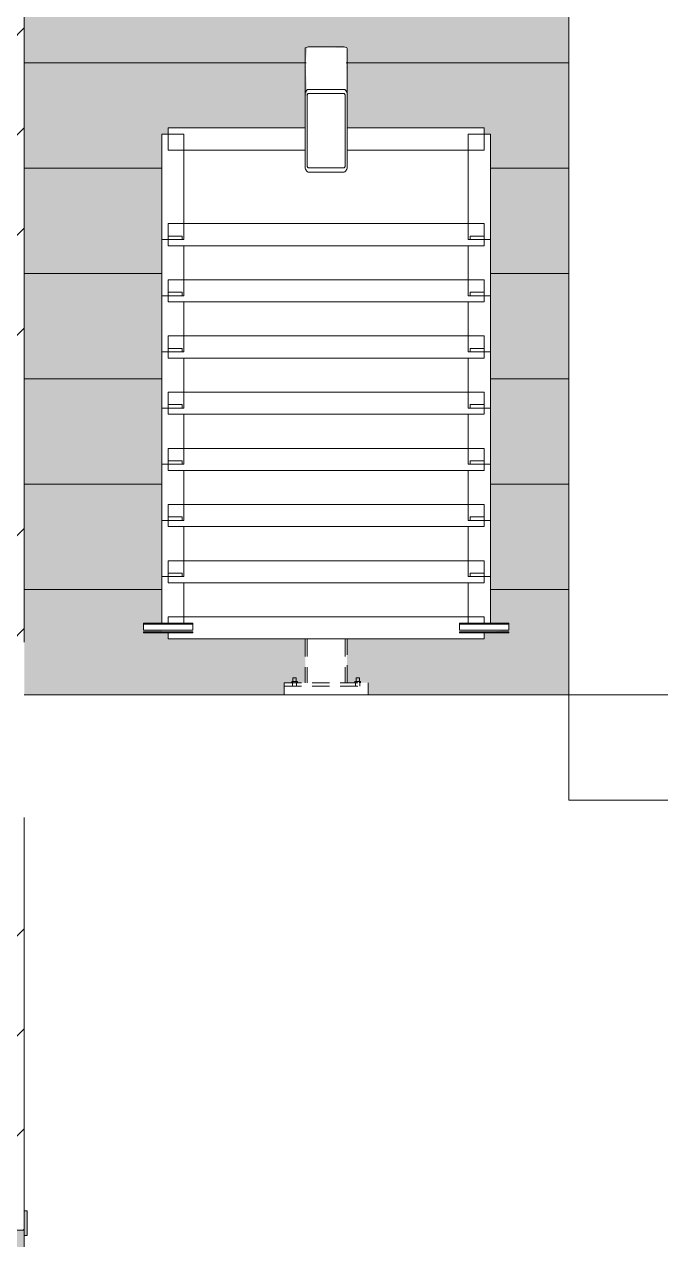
# Model space of a CAD drawing. Header units: millimetres. Extents: x 63482 to 319368, y -8553 to 29000.
# Drawn here: x 256219 to 258031, y 12198 to 15660 of the extents above; entities that cross this region are included whole.
import ezdxf

# ---------------------------------------------------------------- set-up
doc = ezdxf.new("R2010")
doc.units = ezdxf.units.MM
doc.linetypes.add('200_ШТРИХ__ш1_п0_6_', pattern=[80, 50, -30])
for name, color, linetype, lineweight in [('A-DETL-MBND', 7, '200_ШТРИХ__ш1_п0_6_', 9), ('A-GENM-3', 7, 'Continuous', 5), ('I-WALL-2', 7, 'Continuous', 5), ('S-STRS-4', 7, 'Continuous', 5)]:
    doc.layers.add(name, color=color, linetype=linetype, lineweight=lineweight)
for name, color, linetype, lineweight, true_color in [('A-DOOR-3', 7, 'Continuous', 5, 0xaaaaaa), ('A-DOOR-4', 7, 'Continuous', 5, 0xe2e2e2), ('A-DOOR-FRAM-2', 7, 'Continuous', 5, 0xe2e2e2), ('A-DOOR-FRAM-3', 7, 'Continuous', 5, 0xaaaaaa), ('A-FLOR-2', 7, 'Continuous', 5, 0xaaaaaa)]:
    doc.layers.add(name, color=color, linetype=linetype, lineweight=lineweight, true_color=true_color)
doc.layers.add('S-STRS-3', color=7, linetype='Continuous', lineweight=15, true_color=0xd7cdc4, transparency=1)

# ---------------------------------------------------------------- blocks, each defined once
blk = doc.blocks.new('110_Дверь_СКБ_2Ст - Д-1_л_Лестничная клетка EIS60 2-32142534-Общий план 3 этажа с размещением фрагментов 3_1-3_8')
at = {"layer": 'A-DOOR-4'}
for points in [[(612.5, 110), (662.5, 110), (662.5, 1010), (612.5, 1010), (612.5, 419.5)], [(-587.5, 110), (-587.5, 510), (-637.5, 510), (-637.5, 110)], [(712.5, -110), (712.5, 30), (697.5, 30), (697.5, -110)]]:
    blk.add_hatch(color=256, dxfattribs=at).paths.add_polyline_path(points)
h = blk.add_hatch(color=256, dxfattribs=at)
h.paths.add_polyline_path([(652.5, 30), (712.5, 30), (712.5, 110), (662.5, 110), (662.5, 60), (652.5, 60)])
h.paths.add_polyline_path([(-687.5, 30), (-627.5, 30), (-627.5, 60), (-637.5, 60), (-637.5, 110), (-687.5, 110)])
at = {"layer": 'A-DOOR-FRAM-2'}
for points in [[(-672.5, 110), (-672.5, 118), (-742.5, 118), (-742.5, 110), (-696.1, 110)], [(767.5, 110), (767.5, 118), (697.5, 118), (697.5, 110)], [(-672.5, -110), (-672.5, 30), (-687.5, 30), (-687.5, -110)], [(-742.5, -118), (-672.5, -118), (-672.5, -110), (-742.5, -110)], [(767.5, -118), (767.5, -110), (697.5, -110), (697.5, -118)]]:
    blk.add_hatch(color=256, dxfattribs=at).paths.add_polyline_path(points)
at = {"layer": 'A-DOOR-3'}
for p, q in [((662.5, 1010), (612.5, 1010)), ((612.5, 1010), (612.5, 110)), ((662.5, 110), (662.5, 1010)), ((-637.5, 510), (-637.5, 110)), ((-587.5, 510), (-637.5, 510)), ((-587.5, 110), (-587.5, 510)), ((-637.5, 110), (-587.5, 110)), ((612.5, 110), (662.5, 110))]:
    blk.add_line(p, q, dxfattribs=at)
for centre, radius, start, end in [((662.5, 110), 900, 90, 180), ((-637.5, 110), 400, 360, 90)]:
    blk.add_arc(centre, radius, start, end, dxfattribs=at)
at = {"layer": 'A-DOOR-FRAM-3'}
for p, q in [((-672.5, 118), (-742.5, 118)), ((-742.5, 118), (-742.5, 110)), ((-742.5, 110), (-672.5, 110)), ((-637.5, 110), (-687.5, 110)), ((-687.5, 110), (-687.5, 30)), ((-672.5, 110), (-672.5, 118)), ((-637.5, 60), (-637.5, 110)), ((662.5, 110), (662.5, 60)), ((712.5, 110), (662.5, 110)), ((767.5, 118), (697.5, 118)), ((697.5, 118), (697.5, 110)), ((697.5, 110), (767.5, 110)), ((712.5, 30), (712.5, 110)), ((767.5, 110), (767.5, 118)), ((-627.5, 60), (-637.5, 60)), ((-627.5, 30), (-627.5, 60)), ((662.5, 60), (652.5, 60)), ((652.5, 60), (652.5, 30)), ((-687.5, 30), (-627.5, 30)), ((-672.5, 30), (-687.5, 30)), ((-687.5, 30), (-687.5, -110)), ((-672.5, -110), (-672.5, 30)), ((652.5, 30), (712.5, 30)), ((712.5, 30), (697.5, 30)), ((697.5, 30), (697.5, -110)), ((712.5, -110), (712.5, 30)), ((-672.5, -110), (-742.5, -110)), ((-742.5, -110), (-742.5, -118)), ((-742.5, -118), (-672.5, -118)), ((-687.5, -110), (-672.5, -110)), ((-672.5, -118), (-672.5, -110)), ((697.5, -110), (712.5, -110)), ((767.5, -110), (697.5, -110)), ((697.5, -110), (697.5, -118)), ((697.5, -118), (767.5, -118)), ((767.5, -118), (767.5, -110))]:
    blk.add_line(p, q, dxfattribs=at)
blk = doc.blocks.new('Анкер клиновой - Анкер клиновой МКТ В 10-10-16_85-22193208-Общий план 3 этажа с размещением фрагментов 3_1-3_8')
at = {"layer": 'A-DETL-MBND'}
for p, q in [((122191.4, 13788), (122191.4, 13784)), ((122207.4, 13788), (122191.4, 13788)), ((122191.4, 13788), (122207.4, 13788)), ((122194.4, 13798), (122194.4, 13784)), ((122204.4, 13798), (122194.4, 13798)), ((122194.4, 13798), (122204.4, 13798)), ((122204.4, 13784), (122204.4, 13798)), ((122207.4, 13784), (122207.4, 13788))]:
    blk.add_line(p, q, dxfattribs=at)
blk = doc.blocks.new('ОМ_Полоса_Трапеция прямоугольная_Прокат_ГОСТ 103-2006 - ОМ_Полоса_Трапеция прямоугольная_Прокат_ГОСТ 103-2006-21111644-Общий план 3 этажа с размещением фрагментов 3_1-3_8')
at = {"layer": 'A-GENM-3'}
for p, q in [((122699.4, 15046.5), (122699.4, 15056.5)), ((122699.4, 15056.5), (122739.4, 15056.5)), ((122739.4, 15046.5), (122699.4, 15046.5)), ((122739.4, 15056.5), (122739.4, 15046.5))]:
    blk.add_line(p, q, dxfattribs=at)
blk = doc.blocks.new('ОМ_Полоса_Трапеция прямоугольная_Прокат_ГОСТ 103-2006 - ОМ_Полоса_Трапеция прямоугольная_Прокат_ГОСТ 103-2006-V113-Общий план 3 этажа с размещением фрагментов 3_1-3_8')
at = {"layer": 'A-GENM-3'}
for p, q in [((122699.4, 14416.5), (122699.4, 14406.5)), ((122739.4, 14416.5), (122699.4, 14416.5)), ((122699.4, 14406.5), (122739.4, 14406.5)), ((122739.4, 14406.5), (122739.4, 14416.5))]:
    blk.add_line(p, q, dxfattribs=at)
blk = doc.blocks.new('ОМ_Полоса_Трапеция прямоугольная_Прокат_ГОСТ 103-2006 - ОМ_Полоса_Трапеция прямоугольная_Прокат_ГОСТ 103-2006-V114-Общий план 3 этажа с размещением фрагментов 3_1-3_8')
at = {"layer": 'A-GENM-3'}
for p, q in [((122699.4, 14256.5), (122699.4, 14246.5)), ((122739.4, 14256.5), (122699.4, 14256.5)), ((122699.4, 14246.5), (122739.4, 14246.5)), ((122739.4, 14246.5), (122739.4, 14256.5))]:
    blk.add_line(p, q, dxfattribs=at)
blk = doc.blocks.new('ОМ_Полоса_Трапеция прямоугольная_Прокат_ГОСТ 103-2006 - ОМ_Полоса_Трапеция прямоугольная_Прокат_ГОСТ 103-2006-V115-Общий план 3 этажа с размещением фрагментов 3_1-3_8')
at = {"layer": 'A-GENM-3'}
for p, q in [((122699.4, 14096.5), (122699.4, 14086.5)), ((122739.4, 14096.5), (122699.4, 14096.5)), ((122739.4, 14086.5), (122739.4, 14096.5)), ((122699.4, 14086.5), (122739.4, 14086.5))]:
    blk.add_line(p, q, dxfattribs=at)
blk = doc.blocks.new('ОМ_Полоса_Прокат_ГОСТ 103-2006 - ОМ_Полоса_Прокат_ГОСТ 103-2006-22193251-Общий план 3 этажа с размещением фрагментов 3_1-3_8')
at = {"layer": 'A-GENM-3'}
for p, q in [((122809.4, 13929.5), (122669.4, 13929.5)), ((122669.4, 13929.5), (122669.4, 13926.5)), ((122669.4, 13926.5), (122809.4, 13926.5)), ((122809.4, 13926.5), (122809.4, 13929.5))]:
    blk.add_line(p, q, dxfattribs=at)
blk = doc.blocks.new('ОМ_Полоса_Прокат_ГОСТ 103-2006 - ОМ_Полоса_Прокат_ГОСТ 103-2006-22193252-Общий план 3 этажа с размещением фрагментов 3_1-3_8')
at = {"layer": 'A-GENM-3'}
for p, q in [((122669.4, 13954.2), (122669.4, 13950.8)), ((122809.4, 13954.2), (122669.4, 13954.2)), ((122809.4, 13950.8), (122809.4, 13954.2)), ((122669.4, 13950.8), (122809.4, 13950.8)), ((122669.4, 13933.9), (122669.4, 13950.8)), ((122809.4, 13933.9), (122669.4, 13933.9)), ((122809.4, 13950.8), (122809.4, 13933.9))]:
    blk.add_line(p, q, dxfattribs=at)
blk = doc.blocks.new('ОМ_Полоса_Трапеция прямоугольная_Прокат_ГОСТ 103-2006 - ОМ_Полоса_Трапеция прямоугольная_Прокат_ГОСТ 103-2006-21111686-Общий план 3 этажа с размещением фрагментов 3_1-3_8')
at = {"layer": 'A-GENM-3'}
for p, q in [((121839.4, 15056.5), (121879.4, 15056.5)), ((121839.4, 15046.5), (121839.4, 15056.5)), ((121879.4, 15046.5), (121839.4, 15046.5)), ((121879.4, 15056.5), (121879.4, 15046.5))]:
    blk.add_line(p, q, dxfattribs=at)
blk = doc.blocks.new('ОМ_Полоса_Трапеция прямоугольная_Прокат_ГОСТ 103-2006 - ОМ_Полоса_Трапеция прямоугольная_Прокат_ГОСТ 103-2006-V116-Общий план 3 этажа с размещением фрагментов 3_1-3_8')
at = {"layer": 'A-GENM-3'}
for p, q in [((121879.4, 14416.5), (121839.4, 14416.5)), ((121839.4, 14416.5), (121839.4, 14406.5)), ((121839.4, 14406.5), (121879.4, 14406.5)), ((121879.4, 14406.5), (121879.4, 14416.5))]:
    blk.add_line(p, q, dxfattribs=at)
blk = doc.blocks.new('ОМ_Полоса_Трапеция прямоугольная_Прокат_ГОСТ 103-2006 - ОМ_Полоса_Трапеция прямоугольная_Прокат_ГОСТ 103-2006-V117-Общий план 3 этажа с размещением фрагментов 3_1-3_8')
at = {"layer": 'A-GENM-3'}
for p, q in [((121879.4, 14256.5), (121839.4, 14256.5)), ((121839.4, 14256.5), (121839.4, 14246.5)), ((121839.4, 14246.5), (121879.4, 14246.5)), ((121879.4, 14246.5), (121879.4, 14256.5))]:
    blk.add_line(p, q, dxfattribs=at)
blk = doc.blocks.new('ОМ_Полоса_Трапеция прямоугольная_Прокат_ГОСТ 103-2006 - ОМ_Полоса_Трапеция прямоугольная_Прокат_ГОСТ 103-2006-V118-Общий план 3 этажа с размещением фрагментов 3_1-3_8')
at = {"layer": 'A-GENM-3'}
for p, q in [((121879.4, 14096.5), (121839.4, 14096.5)), ((121839.4, 14096.5), (121839.4, 14086.5)), ((121879.4, 14086.5), (121879.4, 14096.5)), ((121839.4, 14086.5), (121879.4, 14086.5))]:
    blk.add_line(p, q, dxfattribs=at)
blk = doc.blocks.new('ОМ_Полоса_Прокат_ГОСТ 103-2006 - ОМ_Полоса_Прокат_ГОСТ 103-2006-22193295-Общий план 3 этажа с размещением фрагментов 3_1-3_8')
at = {"layer": 'A-GENM-3'}
for p, q in [((121909.4, 13929.5), (121769.4, 13929.5)), ((121769.4, 13929.5), (121769.4, 13926.5)), ((121769.4, 13926.5), (121909.4, 13926.5)), ((121909.4, 13926.5), (121909.4, 13929.5))]:
    blk.add_line(p, q, dxfattribs=at)
blk = doc.blocks.new('ОМ_Полоса_Прокат_ГОСТ 103-2006 - ОМ_Полоса_Прокат_ГОСТ 103-2006-22193296-Общий план 3 этажа с размещением фрагментов 3_1-3_8')
at = {"layer": 'A-GENM-3'}
for p, q in [((121909.4, 13954.2), (121769.4, 13954.2)), ((121769.4, 13954.2), (121769.4, 13950.8)), ((121909.4, 13950.8), (121909.4, 13954.2)), ((121769.4, 13950.8), (121909.4, 13950.8)), ((121769.4, 13933.9), (121769.4, 13950.8)), ((121909.4, 13933.9), (121769.4, 13933.9)), ((121909.4, 13950.8), (121909.4, 13933.9))]:
    blk.add_line(p, q, dxfattribs=at)
blk = doc.blocks.new('ОМ_Нижняя опорная пятка1 - ОМ_Нижняя опорная пятка-21111576-Общий план 3 этажа с размещением фрагментов 3_1-3_8')
at = {"layer": 'A-DETL-MBND'}
for p, q in [((-96, -10), (-96, 0)), ((-84, -10), (-84, 0)), ((84, -10), (84, 0)), ((96, -10), (96, 0))]:
    blk.add_line(p, q, dxfattribs=at)
blk = doc.blocks.new('ОМ_Труба_ГОСТ 8639-82 - ОМ_Труба_ГОСТ 8639-82-21111694-Общий план 3 этажа с размещением фрагментов 3_1-3_8')
at = {"layer": 'A-GENM-3'}
for p, q in [((122229.4, 15590.5), (122229.4, 15456.5)), ((122238.4, 15595.1), (122340.4, 15595.1)), ((122349.4, 15456.5), (122349.4, 15590.5)), ((122229.4, 15256.4), (122229.4, 15456.5)), ((122235.4, 15456.5), (122235.4, 15256.4)), ((122238.4, 15474.2), (122340.4, 15474.2)), ((122340.4, 15462.4), (122238.4, 15462.4)), ((122343.4, 15256.4), (122343.4, 15456.5)), ((122349.4, 15456.5), (122349.4, 15256.4)), ((122238.4, 15250.5), (122340.4, 15250.5)), ((122340.4, 15238.8), (122238.4, 15238.8))]:
    blk.add_line(p, q, dxfattribs=at)
at = {"layer": 'A-GENM-3', "flags": 128}
for points in [[(122229.4, 15456.5), (122229.6, 15460), (122230.1, 15463.3), (122231, 15466.3), (122232.1, 15469), (122233.4, 15471.2), (122235, 15472.8), (122236.7, 15473.8), (122238.4, 15474.2)], [(122238.4, 15462.4), (122237.9, 15462.3), (122237.3, 15461.9), (122236.8, 15461.4), (122236.3, 15460.7), (122235.9, 15459.8), (122235.7, 15458.8), (122235.5, 15457.7), (122235.4, 15456.5)], [(122340.4, 15474.2), (122342.2, 15473.8), (122343.9, 15472.8), (122345.4, 15471.2), (122346.8, 15469), (122347.9, 15466.3), (122348.8, 15463.3), (122349.3, 15460), (122349.4, 15456.5)], [(122343.4, 15456.5), (122343.4, 15457.7), (122343.2, 15458.8), (122342.9, 15459.8), (122342.6, 15460.7), (122342.1, 15461.4), (122341.6, 15461.9), (122341, 15462.3), (122340.4, 15462.4)], [(122238.4, 15238.8), (122236.7, 15239.1), (122235, 15240.1), (122233.4, 15241.8), (122232.1, 15243.9), (122231, 15246.6), (122230.1, 15249.7), (122229.6, 15253), (122229.4, 15256.4)], [(122235.4, 15256.4), (122235.5, 15255.3), (122235.7, 15254.2), (122235.9, 15253.2), (122236.3, 15252.3), (122236.8, 15251.5), (122237.3, 15251), (122237.9, 15250.7), (122238.4, 15250.5)], [(122349.4, 15256.4), (122349.3, 15253), (122348.8, 15249.7), (122347.9, 15246.6), (122346.8, 15243.9), (122345.4, 15241.8), (122343.9, 15240.1), (122342.2, 15239.1), (122340.4, 15238.8)], [(122340.4, 15250.5), (122341, 15250.7), (122341.6, 15251), (122342.1, 15251.5), (122342.6, 15252.3), (122342.9, 15253.2), (122343.2, 15254.2), (122343.4, 15255.3), (122343.4, 15256.4)]]:
    blk.add_lwpolyline(points, dxfattribs=at)
at = {"layer": 'A-GENM-3'}
for centre, major_axis, start_param, end_param in [((122238.4, 15590.5), (9, 0), 1.570796, 3.141593), ((122340.4, 15590.5), (9, 0), 0, 1.570796), ((122238.4, 15538.5), (9, 0), 3.141593, 3.665191), ((122340.4, 15538.5), (-9, 0), 2.617994, 3.141593)]:
    blk.add_ellipse(centre, major_axis=major_axis, ratio=0.509802, start_param=start_param, end_param=end_param, dxfattribs=at)
blk = doc.blocks.new('ОМ_Уголок_ГОСТ 8509-93 - ОМ_Уголок_ГОСТ 8509-93-22194532-Общий план 3 этажа с размещением фрагментов 3_1-3_8')
at = {"layer": 'A-GENM-3'}
for p, q in [((0, 45.2), (0, -17.8)), ((390, 45.2), (0, 45.2)), ((900, 45.2), (510, 45.2)), ((900, -17.8), (900, 45.2)), ((0, -17.8), (390, -17.8)), ((510, -17.8), (900, -17.8))]:
    blk.add_line(p, q, dxfattribs=at)
blk = doc.blocks.new('ОМ_Уголок_ГОСТ 8509-93 - ОМ_Уголок_ГОСТ 8509-93-V119-Общий план 3 этажа с размещением фрагментов 3_1-3_8')
at = {"layer": 'A-GENM-3'}
for p, q in [((0, 45.2), (0, -17.8)), ((900, 45.2), (0, 45.2)), ((900, -17.8), (900, 45.2)), ((0, -17.8), (900, -17.8))]:
    blk.add_line(p, q, dxfattribs=at)
blk = doc.blocks.new('ОМ_Уголок_ГОСТ 8509-93 - ОМ_Уголок_ГОСТ 8509-93-22194533-Общий план 3 этажа с размещением фрагментов 3_1-3_8')
at = {"layer": 'A-GENM-3'}
for p, q in [((0, 45.2), (0, -17.8)), ((300, 45.2), (0, 45.2)), ((300, -17.8), (300, 45.2)), ((0, -17.8), (300, -17.8))]:
    blk.add_line(p, q, dxfattribs=at)
blk = doc.blocks.new('ОМ_Уголок_ГОСТ 8509-93 - ОМ_Уголок_ГОСТ 8509-93-V120-Общий план 3 этажа с размещением фрагментов 3_1-3_8')
at = {"layer": 'A-GENM-3'}
for p, q in [((0, 45.2), (0, -17.8)), ((142.2, 45.2), (0, 45.2)), ((0, -17.8), (160, -17.8))]:
    blk.add_line(p, q, dxfattribs=at)
blk = doc.blocks.new('ОМ_Уголок_ГОСТ 8509-93 - ОМ_Уголок_ГОСТ 8509-93-V121-Общий план 3 этажа с размещением фрагментов 3_1-3_8')
at = {"layer": 'A-GENM-3'}
for p, q in [((300, 45.2), (157.8, 45.2)), ((300, -17.8), (300, 45.2)), ((140, -17.8), (300, -17.8))]:
    blk.add_line(p, q, dxfattribs=at)
blk = doc.blocks.new('ОМ_Уголок_ГОСТ 8509-93 - ОМ_Уголок_ГОСТ 8509-93-V122-Общий план 3 этажа с размещением фрагментов 3_1-3_8')
at = {"layer": 'A-GENM-3'}
for p, q in [((0, 45.2), (0, 27.8)), ((900, 45.2), (0, 45.2)), ((900, 27.8), (900, 45.2)), ((0, 3), (0, -17.8)), ((900, -17.8), (900, 3)), ((0, -17.8), (900, -17.8))]:
    blk.add_line(p, q, dxfattribs=at)
blk = doc.blocks.new('ОМ_Уголок_ГОСТ 8509-93 - ОМ_Уголок_ГОСТ 8509-93-V123-Общий план 3 этажа с размещением фрагментов 3_1-3_8')
at = {"layer": 'A-GENM-3'}
for p, q in [((0, 45.2), (0, -17.8)), ((3, 45.2), (0, 45.2)), ((142.2, 45.2), (27.8, 45.2)), ((0, -17.8), (3, -17.8)), ((27.8, -17.8), (160, -17.8))]:
    blk.add_line(p, q, dxfattribs=at)
blk = doc.blocks.new('ОМ_Уголок_ГОСТ 8509-93 - ОМ_Уголок_ГОСТ 8509-93-V124-Общий план 3 этажа с размещением фрагментов 3_1-3_8')
at = {"layer": 'A-GENM-3'}
for p, q in [((272.2, 45.2), (157.8, 45.2)), ((300, 45.2), (297, 45.2)), ((300, -17.8), (300, 45.2)), ((140, -17.8), (272.2, -17.8)), ((297, -17.8), (300, -17.8))]:
    blk.add_line(p, q, dxfattribs=at)
blk = doc.blocks.new('ОМ_Труба_ГОСТ 8639-82 - ОМ_Труба_ГОСТ 8639-82-21111710-Общий план 3 этажа с размещением фрагментов 3_1-3_8')
at = {"layer": 'A-DETL-MBND'}
for p, q in [((122229.4, 13908.7), (122229.4, 13784)), ((122235.4, 13908.7), (122235.4, 13784)), ((122343.4, 13908.7), (122343.4, 13784)), ((122349.4, 13784), (122349.4, 13908.7))]:
    blk.add_line(p, q, dxfattribs=at)
blk = doc.blocks.new('ОМ_Уголок_ГОСТ 8510-86 - ОМ_Уголок_ГОСТ 8510-86-21111720-Общий план 3 этажа с размещением фрагментов 3_1-3_8')
at = {"layer": 'A-DETL-MBND'}
for p, q in [((0, 34), (0, 0)), ((0, 10), (240, 10)), ((0, 0), (240, 0)), ((240, 0), (240, 34))]:
    blk.add_line(p, q, dxfattribs=at)

msp = doc.modelspace()

# ---------------------------------------------------------------- hatches: boundary and pattern name
at = {"layer": 'I-WALL-2'}
h = msp.add_hatch(dxfattribs=at)
h.set_pattern_fill('FP_48', color=256, style=0, pattern_type=2)
h.set_pattern_definition([(45, (134788.6, 0), (-285.1231, 285.1231), []), (45, (135073.7, 0), (-285.1231, 285.1231), [504.031, -100.806, 16.764, -84.042])])
h.paths.add_polyline_path([(256218.6, 10380), (256218.6, 10825), (255998.6, 10825), (255998.6, 10380)])
h.paths.add_polyline_path([(256168.6, 12225), (256218.6, 12225), (256218.6, 13400), (255998.6, 13400), (255998.6, 12225), (256138.6, 12225)])
h.paths.add_polyline_path([(255998.6, 13900), (256218.6, 13900), (256218.6, 18600), (255998.6, 18600), (255998.6, 13929.5)])
h.paths.add_polyline_path([(256218.2, 19100), (256218.6, 19100), (256218.6, 19110), (255998.6, 19110), (255998.6, 19100)])
at = {"layer": 'S-STRS-3'}
msp.add_hatch(color=256, dxfattribs=at).paths.add_polyline_path([(256218.6, 15550), (257019.3, 15550), (257024.7, 15595), (257027, 15595.1), (257136.8, 15592.8), (257136.8, 15550), (257768.6, 15550), (257768.6, 15850), (256218.6, 15850)])
h = msp.add_hatch(color=256, dxfattribs=at)
h.paths.add_polyline_path([(256218.6, 15250), (256610.2, 15250), (256610.2, 15346.5), (256628, 15346.5), (256628, 15364.3), (257018, 15364.3), (257018, 15456.5), (257024, 15456.5), (257019.2, 15550), (256218.6, 15550)])
h.paths.add_polyline_path([(257768.6, 15250), (257768.6, 15550), (257136.7, 15550), (257138, 15364.3), (257528, 15364.3), (257528, 15346.5), (257545.8, 15346.5), (257545.8, 15250)])
h.paths.add_polyline_path([(257024.8, 15435), (257025.1, 15435.1), (257024.8, 15435.1)])
h = msp.add_hatch(color=256, dxfattribs=at)
h.paths.add_polyline_path([(257545.8, 14950), (257768.6, 14950), (257768.6, 15250), (257545.8, 15250), (257545.8, 15011.5)])
h.paths.add_polyline_path([(256610.2, 14950), (256610.2, 15250), (256218.6, 15250), (256218.6, 14950), (256333.9, 14950)])
h = msp.add_hatch(color=256, dxfattribs=at)
h.paths.add_polyline_path([(257545.8, 14650), (257768.6, 14650), (257768.6, 14950), (257545.8, 14950), (257545.8, 14691.5)])
h.paths.add_polyline_path([(256218.6, 14650), (256610.2, 14650), (256610.2, 14950), (256218.6, 14950)])
h = msp.add_hatch(color=256, dxfattribs=at)
h.paths.add_polyline_path([(256333.9, 14350), (256610.2, 14350), (256610.2, 14650), (256218.6, 14650), (256218.6, 14350)])
h.paths.add_polyline_path([(257545.8, 14350), (257768.6, 14350), (257768.6, 14650), (257545.8, 14650), (257545.8, 14371.5)])
h = msp.add_hatch(color=256, dxfattribs=at)
h.paths.add_polyline_path([(257768.6, 14050), (257768.6, 14350), (257545.8, 14350), (257545.8, 14050)])
h.paths.add_polyline_path([(256610.2, 14050), (256610.2, 14350), (256218.6, 14350), (256218.6, 14050), (256333.9, 14050)])
h = msp.add_hatch(color=256, dxfattribs=at)
h.paths.add_polyline_path([(257768.6, 13750), (257768.6, 14050), (257545.8, 14050), (257545.8, 13954.2), (257598, 13950.8), (257598, 13933.9), (257545.8, 13929.5), (257545.8, 13926.5), (257528, 13926.5), (257528, 13908.7), (257137.8, 13908.7), (257137.8, 13784), (257198, 13784), (257198, 13750), (257545.8, 13750)])
h.paths.add_polyline_path([(256218.6, 13750), (256958, 13750), (256958, 13784), (257018.3, 13784), (257018.3, 13908.7), (256628, 13908.7), (256628, 13926.5), (256610.2, 13929.5), (256610.2, 13933.9), (256558, 13933.9), (256558, 13954.2), (256610.2, 13954.2), (256610.2, 14050), (256218.6, 14050), (256218.6, 13839)])

# ---------------------------------------------------------------- linework, layer by layer
at = {"layer": 'A-FLOR-2'}
for p, q in [((258068.6, 13750), (256218.6, 13750)), ((257768.6, 13450), (257768.6, 13750)), ((259597.6, 13450), (257768.6, 13450))]:
    msp.add_line(p, q, dxfattribs=at)
at = {"layer": 'I-WALL-2'}
for p, q in [((256218.6, 13900), (256218.6, 18600)), ((256218.6, 12280), (256218.6, 13400))]:
    msp.add_line(p, q, dxfattribs=at)
at = {"layer": 'S-STRS-4'}
for p, q in [((257768.6, 15550), (257768.6, 15850)), ((256218.6, 15550), (257021.2, 15550)), ((256218.6, 15550), (257021.2, 15550)), ((257134.9, 15550), (257768.6, 15550)), ((257134.9, 15550), (257768.6, 15550)), ((257768.6, 15250), (257768.6, 15550)), ((256218.6, 15250), (256610.2, 15250)), ((256218.6, 15250), (256610.2, 15250)), ((257545.8, 15250), (257768.6, 15250)), ((257545.8, 15250), (257768.6, 15250)), ((257768.6, 14950), (257768.6, 15250)), ((256218.6, 14950), (256610.2, 14950)), ((256218.6, 14950), (256610.2, 14950)), ((257545.8, 14950), (257768.6, 14950)), ((257545.8, 14950), (257768.6, 14950)), ((257768.6, 14650), (257768.6, 14950)), ((256218.6, 14650), (256610.2, 14650)), ((256218.6, 14650), (256610.2, 14650)), ((257545.8, 14650), (257768.6, 14650)), ((257545.8, 14650), (257768.6, 14650)), ((257768.6, 14350), (257768.6, 14650)), ((256218.6, 14350), (256610.2, 14350)), ((256218.6, 14350), (256610.2, 14350)), ((257545.8, 14350), (257768.6, 14350)), ((257545.8, 14350), (257768.6, 14350)), ((257768.6, 14050), (257768.6, 14350)), ((256218.6, 14050), (256610.2, 14050)), ((256218.6, 14050), (256610.2, 14050)), ((257545.8, 14050), (257768.6, 14050)), ((257545.8, 14050), (257768.6, 14050)), ((257768.6, 13750), (257768.6, 14050))]:
    msp.add_line(p, q, dxfattribs=at)

# ---------------------------------------------------------------- block references
at = {"layer": 'A-DETL-MBND'}
for name, p in [('ОМ_Труба_ГОСТ 8639-82 - ОМ_Труба_ГОСТ 8639-82-21111710-Общий план 3 этажа с размещением фрагментов 3_1-3_8', (134788.6, 0)), ('Анкер клиновой - Анкер клиновой МКТ В 10-10-16_85-22193208-Общий план 3 этажа с размещением фрагментов 3_1-3_8', (134788.6, 0)), ('ОМ_Нижняя опорная пятка1 - ОМ_Нижняя опорная пятка-21111576-Общий план 3 этажа с размещением фрагментов 3_1-3_8', (257078, 13784)), ('Анкер клиновой - Анкер клиновой МКТ В 10-10-16_85-22193208-Общий план 3 этажа с размещением фрагментов 3_1-3_8', (134968.6, 0))]:
    msp.add_blockref(name, p, dxfattribs=at)
at = {"layer": 'A-DETL-MBND', "extrusion": (0, 0, -1), "rotation": 180}
msp.add_blockref('ОМ_Уголок_ГОСТ 8510-86 - ОМ_Уголок_ГОСТ 8510-86-21111720-Общий план 3 этажа с размещением фрагментов 3_1-3_8', (-256958, 13784), dxfattribs=at)
at = {"layer": 'A-DOOR-3', "rotation": 269.9999999999998}
msp.add_blockref('110_Дверь_СКБ_2Ст - Д-1_л_Лестничная клетка EIS60 2-32142534-Общий план 3 этажа с размещением фрагментов 3_1-3_8', (256108.6, 11537.5), dxfattribs=at)
at = {"layer": 'A-GENM-3'}
for name, p in [('ОМ_Труба_ГОСТ 8639-82 - ОМ_Труба_ГОСТ 8639-82-21111694-Общий план 3 этажа с размещением фрагментов 3_1-3_8', (134788.6, 0)), ('ОМ_Полоса_Трапеция прямоугольная_Прокат_ГОСТ 103-2006 - ОМ_Полоса_Трапеция прямоугольная_Прокат_ГОСТ 103-2006-21111686-Общий план 3 этажа с размещением фрагментов 3_1-3_8', (134788.6, 0)), ('ОМ_Полоса_Трапеция прямоугольная_Прокат_ГОСТ 103-2006 - ОМ_Полоса_Трапеция прямоугольная_Прокат_ГОСТ 103-2006-21111644-Общий план 3 этажа с размещением фрагментов 3_1-3_8', (134788.6, 0)), ('ОМ_Полоса_Трапеция прямоугольная_Прокат_ГОСТ 103-2006 - ОМ_Полоса_Трапеция прямоугольная_Прокат_ГОСТ 103-2006-21111686-Общий план 3 этажа с размещением фрагментов 3_1-3_8', (134788.6, -160)), ('ОМ_Полоса_Трапеция прямоугольная_Прокат_ГОСТ 103-2006 - ОМ_Полоса_Трапеция прямоугольная_Прокат_ГОСТ 103-2006-21111644-Общий план 3 этажа с размещением фрагментов 3_1-3_8', (134788.6, -160)), ('ОМ_Полоса_Трапеция прямоугольная_Прокат_ГОСТ 103-2006 - ОМ_Полоса_Трапеция прямоугольная_Прокат_ГОСТ 103-2006-21111686-Общий план 3 этажа с размещением фрагментов 3_1-3_8', (134788.6, -320)), ('ОМ_Полоса_Трапеция прямоугольная_Прокат_ГОСТ 103-2006 - ОМ_Полоса_Трапеция прямоугольная_Прокат_ГОСТ 103-2006-21111644-Общий план 3 этажа с размещением фрагментов 3_1-3_8', (134788.6, -320)), ('ОМ_Полоса_Трапеция прямоугольная_Прокат_ГОСТ 103-2006 - ОМ_Полоса_Трапеция прямоугольная_Прокат_ГОСТ 103-2006-21111686-Общий план 3 этажа с размещением фрагментов 3_1-3_8', (134788.6, -480)), ('ОМ_Полоса_Трапеция прямоугольная_Прокат_ГОСТ 103-2006 - ОМ_Полоса_Трапеция прямоугольная_Прокат_ГОСТ 103-2006-21111644-Общий план 3 этажа с размещением фрагментов 3_1-3_8', (134788.6, -480)), ('ОМ_Полоса_Трапеция прямоугольная_Прокат_ГОСТ 103-2006 - ОМ_Полоса_Трапеция прямоугольная_Прокат_ГОСТ 103-2006-V116-Общий план 3 этажа с размещением фрагментов 3_1-3_8', (134788.6, 0)), ('ОМ_Полоса_Трапеция прямоугольная_Прокат_ГОСТ 103-2006 - ОМ_Полоса_Трапеция прямоугольная_Прокат_ГОСТ 103-2006-V113-Общий план 3 этажа с размещением фрагментов 3_1-3_8', (134788.6, 0)), ('ОМ_Полоса_Трапеция прямоугольная_Прокат_ГОСТ 103-2006 - ОМ_Полоса_Трапеция прямоугольная_Прокат_ГОСТ 103-2006-V117-Общий план 3 этажа с размещением фрагментов 3_1-3_8', (134788.6, 0)), ('ОМ_Полоса_Трапеция прямоугольная_Прокат_ГОСТ 103-2006 - ОМ_Полоса_Трапеция прямоугольная_Прокат_ГОСТ 103-2006-V114-Общий план 3 этажа с размещением фрагментов 3_1-3_8', (134788.6, 0)), ('ОМ_Полоса_Трапеция прямоугольная_Прокат_ГОСТ 103-2006 - ОМ_Полоса_Трапеция прямоугольная_Прокат_ГОСТ 103-2006-V118-Общий план 3 этажа с размещением фрагментов 3_1-3_8', (134788.6, 0)), ('ОМ_Полоса_Трапеция прямоугольная_Прокат_ГОСТ 103-2006 - ОМ_Полоса_Трапеция прямоугольная_Прокат_ГОСТ 103-2006-V115-Общий план 3 этажа с размещением фрагментов 3_1-3_8', (134788.6, 0)), ('ОМ_Полоса_Прокат_ГОСТ 103-2006 - ОМ_Полоса_Прокат_ГОСТ 103-2006-22193296-Общий план 3 этажа с размещением фрагментов 3_1-3_8', (134788.6, 0)), ('ОМ_Полоса_Прокат_ГОСТ 103-2006 - ОМ_Полоса_Прокат_ГОСТ 103-2006-22193252-Общий план 3 этажа с размещением фрагментов 3_1-3_8', (134788.6, 0)), ('ОМ_Полоса_Прокат_ГОСТ 103-2006 - ОМ_Полоса_Прокат_ГОСТ 103-2006-22193295-Общий план 3 этажа с размещением фрагментов 3_1-3_8', (134788.6, 0)), ('ОМ_Полоса_Прокат_ГОСТ 103-2006 - ОМ_Полоса_Прокат_ГОСТ 103-2006-22193251-Общий план 3 этажа с размещением фрагментов 3_1-3_8', (134788.6, 0))]:
    msp.add_blockref(name, p, dxfattribs=at)
at = {"layer": 'A-GENM-3', "extrusion": (0, 0, -1)}
for name, p, rotation in [('ОМ_Уголок_ГОСТ 8509-93 - ОМ_Уголок_ГОСТ 8509-93-22194533-Общий план 3 этажа с размещением фрагментов 3_1-3_8', (-256628, 15046.5), 90.00000000000064), ('ОМ_Уголок_ГОСТ 8509-93 - ОМ_Уголок_ГОСТ 8509-93-22194532-Общий план 3 этажа с размещением фрагментов 3_1-3_8', (-256628, 15346.5), 180), ('ОМ_Уголок_ГОСТ 8509-93 - ОМ_Уголок_ГОСТ 8509-93-22194533-Общий план 3 этажа с размещением фрагментов 3_1-3_8', (-257528, 15346.5), 270.0000000000008), ('ОМ_Уголок_ГОСТ 8509-93 - ОМ_Уголок_ГОСТ 8509-93-V120-Общий план 3 этажа с размещением фрагментов 3_1-3_8', (-256628, 14886.5), 90.00000000000064), ('ОМ_Уголок_ГОСТ 8509-93 - ОМ_Уголок_ГОСТ 8509-93-V121-Общий план 3 этажа с размещением фрагментов 3_1-3_8', (-257528, 15186.5), 270.0000000000008), ('ОМ_Уголок_ГОСТ 8509-93 - ОМ_Уголок_ГОСТ 8509-93-V120-Общий план 3 этажа с размещением фрагментов 3_1-3_8', (-256628, 14726.5), 90.00000000000064), ('ОМ_Уголок_ГОСТ 8509-93 - ОМ_Уголок_ГОСТ 8509-93-V121-Общий план 3 этажа с размещением фрагментов 3_1-3_8', (-257528, 15026.5), 270.0000000000008), ('ОМ_Уголок_ГОСТ 8509-93 - ОМ_Уголок_ГОСТ 8509-93-V120-Общий план 3 этажа с размещением фрагментов 3_1-3_8', (-256628, 14566.5), 90.00000000000064), ('ОМ_Уголок_ГОСТ 8509-93 - ОМ_Уголок_ГОСТ 8509-93-V121-Общий план 3 этажа с размещением фрагментов 3_1-3_8', (-257528, 14866.5), 270.0000000000008), ('ОМ_Уголок_ГОСТ 8509-93 - ОМ_Уголок_ГОСТ 8509-93-V120-Общий план 3 этажа с размещением фрагментов 3_1-3_8', (-256628, 14406.5), 90.00000000000064), ('ОМ_Уголок_ГОСТ 8509-93 - ОМ_Уголок_ГОСТ 8509-93-V121-Общий план 3 этажа с размещением фрагментов 3_1-3_8', (-257528, 14706.5), 270.0000000000008), ('ОМ_Уголок_ГОСТ 8509-93 - ОМ_Уголок_ГОСТ 8509-93-V120-Общий план 3 этажа с размещением фрагментов 3_1-3_8', (-256628, 14246.5), 90.00000000000064), ('ОМ_Уголок_ГОСТ 8509-93 - ОМ_Уголок_ГОСТ 8509-93-V121-Общий план 3 этажа с размещением фрагментов 3_1-3_8', (-257528, 14546.5), 270.0000000000008), ('ОМ_Уголок_ГОСТ 8509-93 - ОМ_Уголок_ГОСТ 8509-93-V120-Общий план 3 этажа с размещением фрагментов 3_1-3_8', (-256628, 14086.5), 90.00000000000064), ('ОМ_Уголок_ГОСТ 8509-93 - ОМ_Уголок_ГОСТ 8509-93-V121-Общий план 3 этажа с размещением фрагментов 3_1-3_8', (-257528, 14386.5), 270.0000000000008), ('ОМ_Уголок_ГОСТ 8509-93 - ОМ_Уголок_ГОСТ 8509-93-V123-Общий план 3 этажа с размещением фрагментов 3_1-3_8', (-256628, 13926.5), 90.00000000000064), ('ОМ_Уголок_ГОСТ 8509-93 - ОМ_Уголок_ГОСТ 8509-93-V124-Общий план 3 этажа с размещением фрагментов 3_1-3_8', (-257528, 14226.5), 270.0000000000008)]:
    msp.add_blockref(name, p, dxfattribs=dict(at, rotation=rotation))
for name, p in [('ОМ_Уголок_ГОСТ 8509-93 - ОМ_Уголок_ГОСТ 8509-93-V119-Общий план 3 этажа с размещением фрагментов 3_1-3_8', (-257528, 15046.5)), ('ОМ_Уголок_ГОСТ 8509-93 - ОМ_Уголок_ГОСТ 8509-93-V119-Общий план 3 этажа с размещением фрагментов 3_1-3_8', (-257528, 14886.5)), ('ОМ_Уголок_ГОСТ 8509-93 - ОМ_Уголок_ГОСТ 8509-93-V119-Общий план 3 этажа с размещением фрагментов 3_1-3_8', (-257528, 14726.5)), ('ОМ_Уголок_ГОСТ 8509-93 - ОМ_Уголок_ГОСТ 8509-93-V119-Общий план 3 этажа с размещением фрагментов 3_1-3_8', (-257528, 14566.5)), ('ОМ_Уголок_ГОСТ 8509-93 - ОМ_Уголок_ГОСТ 8509-93-V119-Общий план 3 этажа с размещением фрагментов 3_1-3_8', (-257528, 14406.5)), ('ОМ_Уголок_ГОСТ 8509-93 - ОМ_Уголок_ГОСТ 8509-93-V119-Общий план 3 этажа с размещением фрагментов 3_1-3_8', (-257528, 14246.5)), ('ОМ_Уголок_ГОСТ 8509-93 - ОМ_Уголок_ГОСТ 8509-93-V119-Общий план 3 этажа с размещением фрагментов 3_1-3_8', (-257528, 14086.5)), ('ОМ_Уголок_ГОСТ 8509-93 - ОМ_Уголок_ГОСТ 8509-93-V122-Общий план 3 этажа с размещением фрагментов 3_1-3_8', (-257528, 13926.5))]:
    msp.add_blockref(name, p, dxfattribs=at)

doc.saveas('drawing.dxf')
